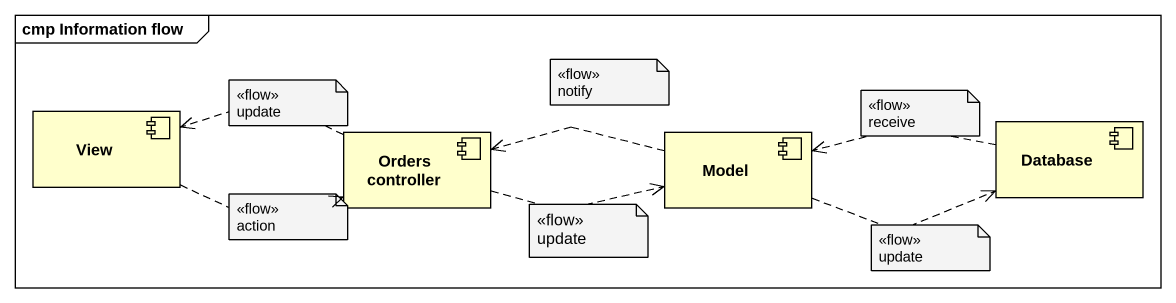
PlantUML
@startuml
mainframe cmp Information flow
component View
component "Orders controller" as Orders_controller
component Model
component "Database" as Database_
View .right.> Orders_controller
Orders_controller .left.> View
Orders_controller .right.> Model
Model .left.> Orders_controller
Model .right.> Database_
Database_ .left.> Model
note as N1
  <<flow>>
  notify
end note
note as N2
  <<flow>>
  update
end note
note as N3
  <<flow>>
  receive
end note
note as N4
  <<flow>>
  action
end note
note as N5
  <<flow>>
  update
end note
note as N6
  <<flow>>
  update
end note
@enduml
